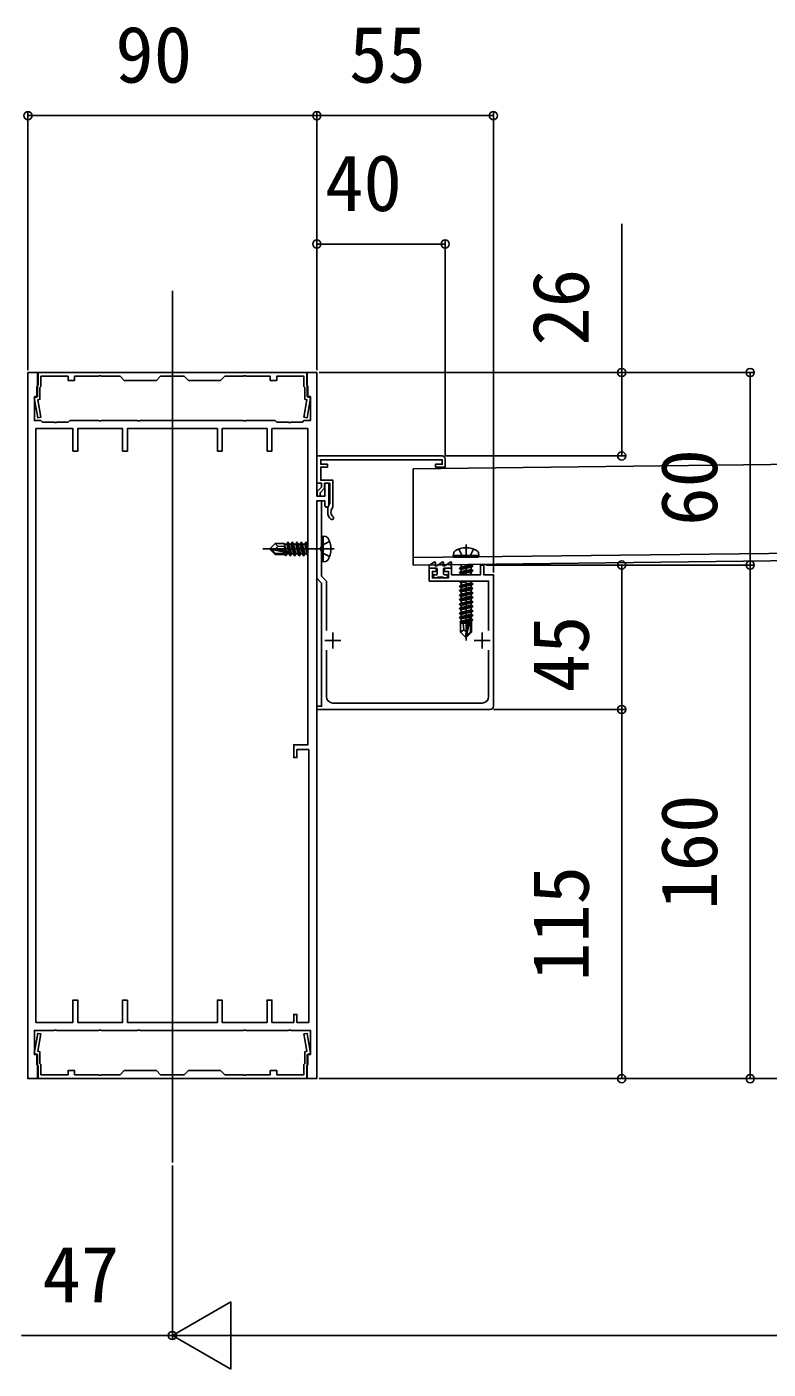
# Model space of a CAD drawing. Units: millimetres, scale not verified. Extents: x -1050 to 1050, y -1570 to 1562.
# Drawn here: x -790.4 to -559.4, y 679.5 to 1097.7 of the extents above; entities that cross this region are included whole.
import ezdxf
from ezdxf.enums import TextEntityAlignment as Align

# ---------------------------------------------------------------- set-up
doc = ezdxf.new("R2010")
doc.units = ezdxf.units.MM
doc.header["$LTSCALE"] = 8
for name, color, linetype in [('0-2_YKK_11', 7, 'Continuous'), ('0-3_YKK_12', 2, 'Continuous'), ('0-4_YKK_13', 4, 'Continuous'), ('0-5_YKK_D', 6, 'Continuous')]:
    doc.layers.add(name, color=color, linetype=linetype)
doc.styles.add('ＭＳ ゴシック', font='')
doc.styles.get('ＭＳ ゴシック').set_extended_font_data('MS Gothic')

msp = doc.modelspace()

# ---------------------------------------------------------------- linework, layer by layer
at = {"layer": '0-2_YKK_11'}
for p, q in [((-696.6, 947.3), (-696.6, 946.5)), ((-695, 909), (-695, 904)), ((-648.5, 909), (-648.5, 904)), ((-697.5, 906.5), (-692.5, 906.5)), ((-697, 903.441), (-697, 889)), ((-651, 906.5), (-646, 906.5)), ((-646.5, 889), (-646.5, 903.441)), ((-695, 887), (-648.5, 887))]:
    msp.add_line(p, q, dxfattribs=at)
for points in [[(-790, 990), (-790, 770), (-787, 770), (-787, 777.5), (-788, 777.5), (-788, 785), (-781.958, 785), (-781.775, 785.12), (-781.225, 785.12), (-781.042, 785), (-767.958, 785), (-767.775, 785.12), (-767.225, 785.12), (-767.042, 785), (-755.958, 785), (-755.775, 785.12), (-755.225, 785.12), (-755.042, 785), (-722.958, 785), (-722.775, 785.12), (-722.225, 785.12), (-722.042, 785), (-708.958, 785), (-708.775, 785.12), (-708.225, 785.12), (-708.042, 785), (-702, 785), (-702, 777.5), (-703, 777.5), (-703, 770), (-700, 770), (-700, 889.542), (-700, 890.458), (-700, 934.542), (-700.12, 934.725), (-700.12, 935.275), (-700, 935.458), (-700, 950), (-697.5, 950), (-697.5, 948.6)], [(-788, 982.5), (-787, 982.5), (-787, 990), (-790, 990)], [(-786.3, 985.277), (-786.3, 981.654), (-786.917, 981.489), (-785.964, 976.087), (-786.949, 975.913), (-788.043, 982.119), (-787.2, 982.345), (-787.2, 985.65), (-786.85, 986), (-786.85, 990)], [(-696.3, 948.6), (-696.3, 955.5), (-697.5, 955.5), (-697.5, 951.5), (-700, 951.5), (-700, 990), (-703, 990), (-703, 982.5), (-702, 982.5), (-702, 975), (-704, 975), (-704.5, 974.5), (-708.042, 974.5), (-708.225, 974.38), (-708.775, 974.38), (-708.958, 974.5), (-712.5, 974.5), (-713, 975), (-722.042, 975), (-722.225, 974.88), (-722.775, 974.88), (-722.958, 975), (-755.042, 975), (-755.225, 974.88), (-755.775, 974.88), (-755.958, 975), (-767.042, 975), (-767.225, 974.88), (-767.775, 974.88), (-767.958, 975), (-777, 975), (-777.5, 974.5), (-781.042, 974.5), (-781.225, 974.38), (-781.775, 974.38), (-781.958, 974.5), (-785.5, 974.5), (-786, 975), (-788, 975), (-788, 982.5)], [(-786.85, 990), (-703.15, 990), (-703.15, 986), (-702.8, 985.65), (-702.8, 982.345), (-701.957, 982.119), (-703.051, 975.913), (-704.036, 976.087), (-703.083, 981.489), (-703.7, 981.654), (-703.7, 985.277), (-704.05, 985.627), (-704.05, 988.8), (-712.5, 988.8), (-712.5, 987.5), (-714.5, 987.5), (-714.5, 988.8), (-722.042, 988.8), (-722.225, 988.92), (-722.775, 988.92), (-722.958, 988.8), (-728.7, 988.8), (-730, 987.5), (-740, 987.5), (-741.3, 988.8), (-748.7, 988.8), (-750, 987.5), (-760, 987.5), (-761.3, 988.8), (-767.042, 988.8), (-767.225, 988.92), (-767.775, 988.92), (-767.958, 988.8), (-775.5, 988.8), (-775.5, 987.5), (-777.5, 987.5), (-777.5, 988.8), (-785.95, 988.8), (-785.95, 985.627), (-786.3, 985.277)], [(-787.5, 787.5), (-787.5, 972.5), (-776, 972.5), (-776, 965.5), (-774.5, 965.5), (-774.5, 972.5), (-760.5, 972.5), (-760.5, 965.5), (-759, 965.5), (-759, 972.5), (-731, 972.5), (-731, 965.5), (-729.5, 965.5), (-729.5, 972.5), (-715.5, 972.5), (-715.5, 965.5), (-714, 965.5), (-714, 972.5), (-702.8, 972.5), (-702.8, 874), (-707.2, 874), (-707.2, 870), (-706.2, 870), (-706.2, 872.5), (-702.5, 872.5), (-702.5, 787.5), (-706.2, 787.5), (-706.2, 790), (-707.2, 790), (-707.2, 787.5), (-714, 787.5), (-714, 794.5), (-715.5, 794.5), (-715.5, 787.5), (-729.5, 787.5), (-729.5, 794.5), (-731, 794.5), (-731, 787.5), (-759, 787.5), (-759, 794.5)], [(-661, 964), (-700, 964), (-700, 955.5), (-698.5, 955.5), (-698.5, 954.273), (-699.9, 952.873), (-699.9, 951.5), (-699, 951.5), (-699, 952.5), (-697.6, 953.9), (-697.6, 955.5), (-696, 955.5), (-696, 949.197), (-696.055, 949.025)], [(-695.078, 947.847), (-695, 948.049), (-695, 956.4), (-698.8, 956.4), (-698.8, 960.5), (-696.7, 960.5), (-696.7, 961.4), (-698.8, 961.4), (-698.8, 962.8), (-660.9, 962.8), (-660.9, 961.4), (-663, 961.4), (-663, 960.5), (-660, 960.5), (-660, 963)], [(-646, 885), (-700, 885), (-700, 886), (-698.5, 886), (-698.5, 924.379), (-700, 925.879), (-700, 950), (-698.5, 950), (-698.5, 935.458), (-698.62, 935.275), (-698.62, 934.725), (-698.5, 934.542), (-698.5, 926.5), (-697, 925), (-697, 909.559)], [(-646.5, 909.559), (-646.5, 925), (-665, 925), (-665, 929), (-662.8, 929), (-662.8, 928), (-664, 928), (-664, 926), (-659, 926), (-659, 928), (-660.2, 928), (-660.2, 929), (-658, 929), (-658, 927), (-649, 927), (-649, 930), (-648, 930), (-648, 927), (-645, 927), (-645, 886)], [(-759, 794.5), (-760.5, 794.5), (-760.5, 787.5), (-774.5, 787.5), (-774.5, 794.5), (-776, 794.5), (-776, 787.5), (-787.5, 787.5)], [(-786.3, 774.723), (-786.3, 778.346), (-786.917, 778.511), (-785.964, 783.913), (-786.949, 784.087), (-788.043, 777.881), (-787.2, 777.655), (-787.2, 774.35), (-786.85, 774), (-786.85, 770)], [(-786.85, 770), (-703.15, 770), (-703.15, 774), (-702.8, 774.35), (-702.8, 777.655), (-701.957, 777.881), (-703.051, 784.087), (-704.036, 783.913), (-703.083, 778.511), (-703.7, 778.346), (-703.7, 774.723), (-704.05, 774.373), (-704.05, 771.2), (-712.5, 771.2), (-712.5, 772.5), (-714.5, 772.5), (-714.5, 771.2), (-722.042, 771.2), (-722.225, 771.08), (-722.775, 771.08), (-722.958, 771.2), (-728.7, 771.2), (-730, 772.5), (-740, 772.5), (-741.3, 771.2), (-748.7, 771.2), (-750, 772.5), (-760, 772.5), (-761.3, 771.2), (-767.042, 771.2), (-767.225, 771.08), (-767.775, 771.08), (-767.958, 771.2), (-775.5, 771.2), (-775.5, 772.5), (-777.5, 772.5), (-777.5, 771.2), (-785.95, 771.2), (-785.95, 774.373), (-786.3, 774.723)]]:
    msp.add_lwpolyline(points, dxfattribs=at)
for centre, radius, start, end in [((-661, 963), 1, 0.00001, 89.99999), ((-696.9, 948.6), 0.6, 179.99999, 0.00001), ((-693.6, 947.3), 3, 144.90318, 180), ((-693.6, 946.5), 3, 180, 228.46306), ((-693.6, 946.5), 2, 137.65738, 228.46306), ((-695.258, 944.629), 0.5, 228.46303, 48.46305), ((-695, 889), 2, 180.00001, 269.99999), ((-648.5, 889), 2, 270.00001, 359.99999), ((-646, 886), 1, 270.00001, 359.99999)]:
    msp.add_arc(centre, radius, start, end, dxfattribs=at)
at = {"layer": '0-3_YKK_12'}
for p, q in [((-745, 743.904), (-745, 1015.45)), ((-694.628, 935), (-716.847, 935))]:
    msp.add_line(p, q, dxfattribs=at)
at = {"layer": '0-4_YKK_13'}
for p, q in [((-670, 960), (-245, 965)), ((-670, 960), (-670, 930)), ((-714.5, 935.15), (-712.95, 936.7)), ((-710.1, 936.7), (-712.95, 936.7)), ((-712.147, 935.743), (-712.95, 936.7)), ((-710.1, 936.7), (-710.032, 936.55)), ((-710.1, 934.424), (-710.1, 936.7)), ((-709.05, 937.1), (-709.368, 936.55)), ((-708.55, 934.102), (-709.05, 937.1)), ((-708.95, 937.1), (-709.05, 937.1)), ((-708.95, 937.1), (-708.446, 934.074)), ((-708.95, 937.1), (-708.632, 936.55)), ((-707.65, 937.1), (-707.968, 936.55)), ((-706.95, 932.9), (-707.65, 937.1)), ((-707.55, 937.1), (-707.65, 937.1)), ((-707.55, 937.1), (-706.85, 932.9)), ((-707.55, 937.1), (-707.232, 936.55)), ((-706.25, 937.1), (-706.568, 936.55)), ((-705.55, 932.9), (-706.25, 937.1)), ((-706.15, 937.1), (-706.25, 937.1)), ((-706.15, 937.1), (-705.45, 932.9)), ((-706.15, 937.1), (-705.832, 936.55)), ((-704.85, 937.1), (-705.168, 936.55)), ((-704.15, 932.9), (-704.85, 937.1)), ((-704.75, 937.1), (-704.85, 937.1)), ((-704.75, 937.1), (-704.05, 932.9)), ((-704.75, 937.1), (-704.432, 936.55)), ((-703.45, 937.1), (-703.768, 936.55)), ((-702.8, 933.2), (-703.45, 937.1)), ((-703.35, 937.1), (-703.45, 937.1)), ((-703.35, 937.1), (-702.8, 933.8)), ((-703.35, 937.1), (-703.032, 936.55)), ((-698, 939), (-698.5, 938.912)), ((-698.5, 931.088), (-698.5, 938.912)), ((-698, 939), (-697.198, 938.859)), ((-698, 931), (-698, 939)), ((-670, 932.3), (-245, 937.3)), ((-714.5, 935.15), (-714.5, 934.85)), ((-712.878, 935), (-714.5, 935.15)), ((-712.878, 935), (-714.5, 935)), ((-714.076, 934.85), (-714.5, 934.85)), ((-714.5, 934.85), (-712.95, 933.3)), ((-712.826, 933.6), (-714.076, 934.85)), ((-708.377, 933.668), (-714.076, 934.85)), ((-712.95, 933.3), (-712.826, 933.6)), ((-709.981, 933.3), (-712.95, 933.3)), ((-708.493, 934.09), (-712.878, 935)), ((-708.548, 933.6), (-712.826, 933.6)), ((-709.817, 934.365), (-710.1, 936.083)), ((-710.084, 934.42), (-710.1, 934.504)), ((-710.1, 933.3), (-710.1, 933.6)), ((-709.368, 936.55), (-710.032, 936.55)), ((-709.525, 934.305), (-710.032, 936.55)), ((-709.808, 933), (-709.981, 933.3)), ((-709.808, 933), (-709.924, 933.6)), ((-709.592, 933), (-709.808, 933)), ((-709.592, 933), (-709.691, 933.6)), ((-709.592, 933), (-709.332, 933.45)), ((-708.828, 934.16), (-709.368, 936.55)), ((-709.332, 933.45), (-709.367, 933.603)), ((-708.668, 933.45), (-709.332, 933.45)), ((-707.932, 933.45), (-708.632, 936.55)), ((-707.968, 936.55), (-708.632, 936.55)), ((-708.35, 932.9), (-708.469, 933.613)), ((-708.378, 933.668), (-708.25, 932.9)), ((-708.25, 932.9), (-708.35, 932.9)), ((-708.25, 932.9), (-707.932, 933.45)), ((-707.268, 933.45), (-707.932, 933.45)), ((-706.532, 933.45), (-707.232, 936.55)), ((-706.568, 936.55), (-707.232, 936.55)), ((-706.85, 932.9), (-706.95, 932.9)), ((-706.85, 932.9), (-706.532, 933.45)), ((-705.868, 933.45), (-706.532, 933.45)), ((-705.132, 933.45), (-705.832, 936.55)), ((-705.168, 936.55), (-705.832, 936.55)), ((-705.45, 932.9), (-705.55, 932.9)), ((-705.45, 932.9), (-705.132, 933.45)), ((-704.468, 933.45), (-705.132, 933.45)), ((-703.732, 933.45), (-704.432, 936.55)), ((-703.768, 936.55), (-704.432, 936.55)), ((-704.05, 932.9), (-704.15, 932.9)), ((-704.05, 932.9), (-703.732, 933.45)), ((-703.068, 933.45), (-703.732, 933.45)), ((-702.8, 935.521), (-703.032, 936.55)), ((-702.8, 936.55), (-703.032, 936.55)), ((-670, 930), (-245, 935)), ((-657.5, 932.994), (-657.359, 933.797)), ((-649.5, 932.994), (-657.5, 932.994)), ((-657.5, 932.994), (-657.412, 932.494)), ((-653.5, 936.394), (-653.5, 932.494)), ((-649.5, 932.994), (-649.641, 933.797)), ((-649.5, 932.994), (-649.588, 932.494)), ((-698, 931), (-698.5, 931.088)), ((-698, 931), (-697.198, 931.141)), ((-665, 929.72), (-665, 929.3)), ((-663.472, 930.946), (-664.872, 929.965)), ((-664.7, 929), (-662.7, 929)), ((-663.054, 930.528), (-663.344, 930.115)), ((-662.608, 929.8), (-663.18, 929.8)), ((-660.972, 930.946), (-662.608, 929.8)), ((-662.5, 927.2), (-662.5, 928.8)), ((-660.554, 930.528), (-660.844, 930.115)), ((-660.68, 929.8), (-660.108, 929.8)), ((-660.5, 927.2), (-660.5, 928.8)), ((-658.3, 929), (-660.3, 929)), ((-658.472, 930.946), (-660.108, 929.8)), ((-658.054, 930.528), (-658.344, 930.115)), ((-658.18, 929.8), (-658.2, 929.8)), ((-658, 929.3), (-658, 929.6)), ((-649.588, 932.494), (-657.412, 932.494)), ((-655.6, 929.044), (-651.4, 929.744)), ((-651.4, 929.644), (-655.6, 928.944)), ((-655.6, 929.044), (-655.05, 929.362)), ((-655.6, 929.044), (-655.6, 928.944)), ((-655.6, 928.944), (-655.05, 928.627)), ((-655.6, 927.644), (-651.4, 928.344)), ((-655.303, 930.173), (-655.05, 930.027)), ((-654.352, 930.184), (-655.05, 930.027)), ((-651.95, 930.062), (-655.05, 929.362)), ((-655.05, 930.027), (-655.05, 929.362)), ((-651.95, 928.662), (-655.05, 927.962)), ((-655.05, 928.627), (-655.05, 927.962)), ((-653.5, 930.194), (-653.5, 927)), ((-651.95, 930.212), (-651.95, 930.062)), ((-651.4, 929.744), (-651.95, 930.062)), ((-651.95, 929.327), (-651.95, 928.662)), ((-651.4, 928.344), (-651.95, 928.662)), ((-651.4, 929.744), (-651.4, 929.644)), ((-651.4, 928.344), (-651.4, 928.244)), ((-663.7, 926.3), (-663.7, 926.7)), ((-662.7, 927), (-663.4, 927)), ((-662.875, 926), (-663.4, 926)), ((-660.3, 927), (-659.6, 927)), ((-660.125, 926), (-659.6, 926)), ((-659.3, 926.3), (-659.3, 926.7)), ((-651.4, 928.244), (-655.6, 927.544)), ((-655.6, 927.644), (-655.05, 927.962)), ((-655.6, 927.644), (-655.6, 927.544)), ((-655.6, 927.544), (-655.05, 927.227)), ((-654.065, 925), (-655.6, 924.744)), ((-655.6, 924.844), (-654.665, 925)), ((-655.6, 924.844), (-655.33, 925)), ((-655.6, 924.844), (-655.6, 924.744)), ((-655.6, 924.744), (-655.05, 924.427)), ((-655.6, 923.444), (-651.4, 924.144)), ((-655.05, 927.227), (-655.05, 927)), ((-652.511, 925), (-655.05, 924.427)), ((-651.95, 924.462), (-655.05, 923.762)), ((-655.05, 924.427), (-655.05, 923.762)), ((-653.5, 925), (-653.5, 906.494)), ((-651.95, 927.927), (-651.95, 927.262)), ((-651.95, 925), (-651.95, 924.462)), ((-651.4, 924.144), (-651.95, 924.462)), ((-651.4, 924.144), (-651.4, 924.044)), ((-651.4, 924.044), (-655.6, 923.344)), ((-655.6, 923.444), (-655.05, 923.762)), ((-655.6, 923.444), (-655.6, 923.344)), ((-655.6, 923.344), (-655.05, 923.027)), ((-651.4, 922.744), (-655.6, 922.044)), ((-655.6, 921.944), (-651.4, 922.644)), ((-655.6, 922.044), (-655.05, 922.362)), ((-655.6, 922.044), (-655.6, 921.944)), ((-655.6, 921.944), (-655.05, 921.627)), ((-651.4, 921.344), (-655.6, 920.644)), ((-655.6, 920.544), (-651.4, 921.244)), ((-655.6, 920.644), (-655.05, 920.962)), ((-655.6, 920.644), (-655.6, 920.544)), ((-655.6, 920.544), (-655.05, 920.227)), ((-651.95, 923.062), (-655.05, 922.362)), ((-655.05, 923.027), (-655.05, 922.362)), ((-655.05, 921.627), (-651.95, 922.327)), ((-651.95, 921.662), (-655.05, 920.962)), ((-655.05, 921.627), (-655.05, 920.962)), ((-655.05, 920.227), (-651.95, 920.927)), ((-651.95, 920.262), (-655.05, 919.562)), ((-655.05, 920.227), (-655.05, 919.562)), ((-651.95, 923.727), (-651.95, 923.062)), ((-651.4, 922.744), (-651.95, 923.062)), ((-651.4, 922.644), (-651.95, 922.327)), ((-651.95, 922.327), (-651.95, 921.662)), ((-651.4, 921.344), (-651.95, 921.662)), ((-651.4, 921.244), (-651.95, 920.927)), ((-651.95, 920.927), (-651.95, 920.262)), ((-651.4, 919.944), (-651.95, 920.262)), ((-651.4, 922.744), (-651.4, 922.644)), ((-651.4, 921.344), (-651.4, 921.244)), ((-651.4, 919.944), (-655.6, 919.244)), ((-655.6, 919.144), (-651.4, 919.844)), ((-655.6, 919.244), (-655.05, 919.562)), ((-655.6, 919.244), (-655.6, 919.144)), ((-655.6, 919.144), (-655.05, 918.827)), ((-651.4, 918.544), (-655.6, 917.844)), ((-655.6, 917.744), (-651.4, 918.444)), ((-655.6, 917.844), (-655.05, 918.162)), ((-655.6, 917.844), (-655.6, 917.744)), ((-655.6, 917.744), (-655.05, 917.427)), ((-651.4, 917.144), (-655.6, 916.444)), ((-655.6, 916.344), (-651.4, 917.044)), ((-655.6, 916.444), (-655.05, 916.762)), ((-655.6, 916.444), (-655.6, 916.344)), ((-655.6, 916.344), (-655.05, 916.027)), ((-655.05, 918.827), (-651.95, 919.527)), ((-651.95, 918.862), (-655.05, 918.162)), ((-655.05, 918.827), (-655.05, 918.162)), ((-655.05, 917.427), (-651.95, 918.127)), ((-651.95, 917.462), (-655.05, 916.762)), ((-655.05, 917.427), (-655.05, 916.762)), ((-655.05, 916.027), (-651.95, 916.727)), ((-651.95, 916.062), (-655.05, 915.362)), ((-655.05, 916.027), (-655.05, 915.362)), ((-651.4, 919.844), (-651.95, 919.527)), ((-651.95, 919.527), (-651.95, 918.862)), ((-651.4, 918.544), (-651.95, 918.862)), ((-651.4, 918.444), (-651.95, 918.127)), ((-651.95, 918.127), (-651.95, 917.462)), ((-651.4, 917.144), (-651.95, 917.462)), ((-651.4, 917.044), (-651.95, 916.727)), ((-651.95, 916.727), (-651.95, 916.062)), ((-651.4, 915.744), (-651.95, 916.062)), ((-651.4, 919.944), (-651.4, 919.844)), ((-651.4, 918.544), (-651.4, 918.444)), ((-651.4, 917.144), (-651.4, 917.044)), ((-651.4, 915.744), (-655.6, 915.044)), ((-655.6, 914.944), (-651.4, 915.644)), ((-655.6, 915.044), (-655.05, 915.362)), ((-655.6, 915.044), (-655.6, 914.944)), ((-655.6, 914.944), (-655.05, 914.627)), ((-651.4, 914.344), (-655.6, 913.644)), ((-655.6, 913.544), (-651.4, 914.244)), ((-655.6, 913.644), (-655.05, 913.962)), ((-655.6, 913.644), (-655.6, 913.544)), ((-655.6, 913.544), (-655.05, 913.227)), ((-652.736, 912.798), (-655.4, 912.36)), ((-655.4, 912.36), (-655.05, 912.562)), ((-655.4, 912.36), (-655.2, 912.244)), ((-652.791, 912.536), (-655.2, 912.068)), ((-655.2, 912.244), (-655.2, 909.044)), ((-652.924, 911.894), (-655.2, 911.894)), ((-655.05, 914.627), (-651.95, 915.327)), ((-651.95, 914.662), (-655.05, 913.962)), ((-655.05, 914.627), (-655.05, 913.962)), ((-655.05, 913.227), (-651.95, 913.927)), ((-655.05, 913.227), (-655.05, 912.562)), ((-652.674, 913.098), (-655.05, 912.562)), ((-652.834, 912.327), (-654.751, 911.894)), ((-652.59, 913.501), (-653.5, 909.116)), ((-652.168, 913.617), (-653.35, 907.918)), ((-652.1, 913.446), (-652.1, 909.168)), ((-651.95, 913.262), (-652.1, 913.228)), ((-651.5, 913.002), (-652.1, 912.903)), ((-651.5, 912.786), (-652.1, 912.67)), ((-651.8, 911.894), (-652.1, 911.894)), ((-651.4, 915.644), (-651.95, 915.327)), ((-651.95, 915.327), (-651.95, 914.662)), ((-651.4, 914.344), (-651.95, 914.662)), ((-651.4, 914.244), (-651.95, 913.927)), ((-651.95, 913.927), (-651.95, 913.262)), ((-651.5, 913.002), (-651.95, 913.262)), ((-651.5, 912.786), (-651.8, 912.613)), ((-651.8, 912.613), (-651.8, 909.044)), ((-651.5, 913.002), (-651.5, 912.786)), ((-651.4, 915.744), (-651.4, 915.644)), ((-651.4, 914.344), (-651.4, 914.244)), ((-654.243, 909.847), (-655.2, 909.044)), ((-653.65, 907.494), (-655.2, 909.044)), ((-653.5, 909.116), (-653.65, 907.494)), ((-653.65, 907.494), (-653.35, 907.494)), ((-653.5, 909.116), (-653.5, 907.494)), ((-652.1, 909.168), (-653.35, 907.918)), ((-653.35, 907.494), (-651.8, 909.044)), ((-653.35, 907.918), (-653.35, 907.494)), ((-651.8, 909.044), (-652.1, 909.168)), ((-715.5, 793), (-715.6, 793))]:
    msp.add_line(p, q, dxfattribs=at)
for points in [[(-696.021, 937.3), (-698.337, 936.145), (-698.946, 935)], [(-712.878, 935), (-712.147, 935.743), (-710.1, 935.9)], [(-708.35, 932.9), (-708.668, 933.45), (-708.701, 933.6)], [(-706.95, 932.9), (-707.268, 933.45), (-707.968, 936.55)], [(-705.55, 932.9), (-705.868, 933.45), (-706.568, 936.55)], [(-704.15, 932.9), (-704.468, 933.45), (-705.168, 936.55)], [(-702.8, 932.987), (-703.068, 933.45), (-703.768, 936.55)], [(-696.021, 932.7), (-698.337, 933.855), (-698.946, 935)], [(-655.8, 934.974), (-654.645, 932.657), (-654.32, 932.484)], [(-651.2, 934.974), (-652.355, 932.657), (-652.661, 932.494)], [(-651.4, 929.644), (-651.95, 929.327), (-655.05, 928.627)], [(-651.4, 928.244), (-651.95, 927.927), (-655.05, 927.227)], [(-651.497, 927), (-651.95, 927.262), (-653.109, 927)], [(-651.4, 924.044), (-651.95, 923.727), (-655.05, 923.027)], [(-653.5, 909.116), (-654.243, 909.847), (-654.4, 911.894)], [(-651.5, 912.786), (-651.95, 912.527), (-652.1, 912.493)]]:
    msp.add_lwpolyline(points, dxfattribs=at)
for centre, radius, start, end in [((-697.354, 937.972), 0.9, 32.05588, 80), ((-702.1, 935), 6.5, 327.94412, 32.05588), ((-708.548, 933.848), 0.248, 270, 77.19096), ((-656.472, 933.64), 0.9, 122.05588, 170), ((-653.5, 928.894), 6.5, 57.94412, 122.05588), ((-650.528, 933.64), 0.9, 10, 57.94412), ((-697.354, 932.028), 0.9, 280, 327.94412), ((-664.7, 929.72), 0.3, 125, 180), ((-664.7, 929.3), 0.3, 180, 270), ((-663.3, 930.7), 0.3, 325, 125), ((-663.18, 930), 0.2, 145, 270), ((-662.7, 928.8), 0.2, 0, 90), ((-660.8, 930.7), 0.3, 325, 125), ((-660.68, 930), 0.2, 145, 270), ((-660.3, 928.8), 0.2, 90, 180), ((-658.3, 930.7), 0.3, 325, 125), ((-658.18, 930), 0.2, 145, 270), ((-658.3, 929.3), 0.3, 270, 0), ((-658.2, 929.6), 0.2, 0, 90), ((-655.25, 932.294), 0.2, 64.44011, 90), ((-663.4, 926.7), 0.3, 90, 180), ((-663.4, 926.3), 0.3, 180, 270), ((-661.5, 923), 3.3, 65.38002, 114.61998), ((-662.7, 927.2), 0.2, 270, 0), ((-660.3, 927.2), 0.2, 180, 270), ((-659.6, 926.7), 0.3, 0, 90), ((-659.6, 926.3), 0.3, 270, 0), ((-652.348, 913.446), 0.248, 0, 167.19096)]:
    msp.add_arc(centre, radius, start, end, dxfattribs=at)
at = {"layer": '0-5_YKK_D'}
for p, q in [((-790, 990.7), (-790, 1071)), ((-700, 990.7), (-700, 1071)), ((-700, 990.7), (-700, 1071)), ((-645, 927.7), (-645, 1071)), ((-790, 1070), (-700, 1070)), ((-700, 1070), (-645, 1070)), ((-700, 990.7), (-700, 1031)), ((-660, 1030), (-700, 1030)), ((-660, 964), (-660, 1031)), ((-699.3, 990), (-564, 990)), ((-699.3, 990), (-604, 990)), ((-565, 930), (-565, 990)), ((-660, 964), (-604, 964)), ((-647.3, 930), (-604, 930)), ((-647.3, 930), (-564, 930)), ((-640, 930), (-564, 930)), ((-605, 930), (-605, 885)), ((-565, 930), (-565, 770)), ((-645, 885), (-604, 885)), ((-645, 885), (-604, 885)), ((-605, 885), (-605, 770)), ((-699.3, 770), (-564, 770)), ((-699.3, 770), (-429, 770)), ((-699.3, 770), (-604, 770)), ((-745, 742.904), (-745, 689)), ((-745, 742.904), (-745, 689)), ((-745, 690), (-726.813, 700.5)), ((-726.813, 679.5), (-726.813, 700.5)), ((-745, 690), (-792, 690)), ((-745, 690), (-726.813, 679.5)), ((-745, 690), (-708.627, 690)), ((-724, 690), (-129.543, 690))]:
    msp.add_line(p, q, dxfattribs=at)
msp.add_lwpolyline([(-605, 964), (-605, 990), (-605, 1036.327)], dxfattribs=at)
for centre in [(-790, 1070), (-700, 1070), (-700, 1070), (-645, 1070), (-700, 1030), (-660, 1030), (-605, 990), (-565, 990), (-605, 964), (-605, 930), (-565, 930), (-565, 930), (-605, 885), (-605, 885), (-605, 770), (-565, 770), (-745, 690)]:
    msp.add_circle(centre, 1.275, dxfattribs=at)

# ---------------------------------------------------------------- texts
at = {"layer": '0-5_YKK_D', "style": 'ＭＳ ゴシック'}
for s, p in [('90', (-762.795, 1075)), ('55', (-689.955, 1075)), ('40', (-697.455, 1035)), ('47', (-785.477, 695))]:
    msp.add_text(s, height=17.6, dxfattribs=at).set_placement(p, align=Align.BOTTOM_LEFT)
for s, p in [('26', (-610, 998.327)), ('60', (-570, 942.205)), ('45', (-610, 890.318)), ('160', (-570, 822.591)), ('115', (-610, 800.364))]:
    msp.add_text(s, height=17.6, rotation=90, dxfattribs=at).set_placement(p, align=Align.BOTTOM_LEFT)

doc.saveas('drawing.dxf')
